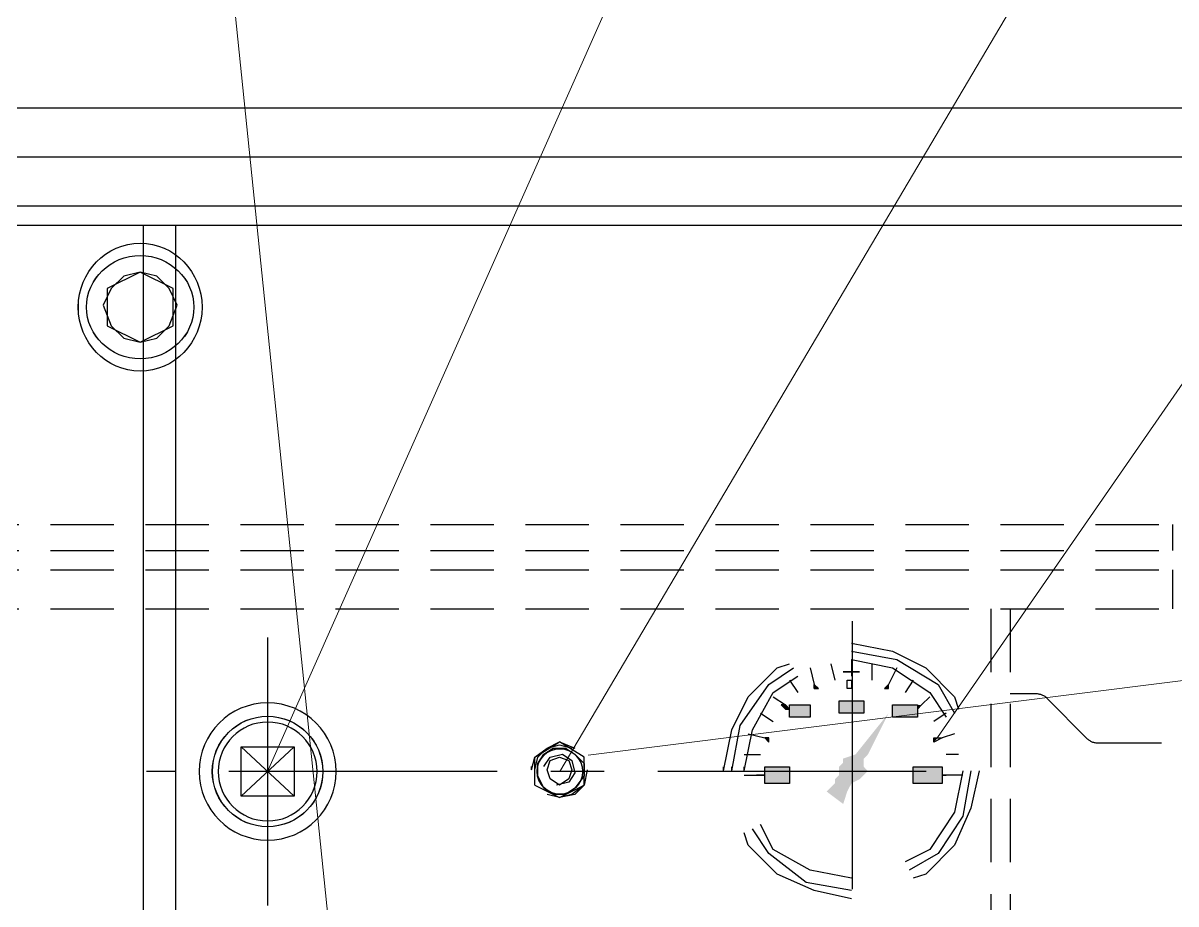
# Model space of a CAD drawing. Header units: millimetres. Extents: x 70841 to 133731, y -170061 to -164340.
# Drawn here: x 72871.4 to 73226.4, y -165728.5 to -165457.4 of the extents above; entities that cross this region are included whole.
import ezdxf

# ---------------------------------------------------------------- set-up
doc = ezdxf.new("R2010")
doc.units = ezdxf.units.MM
doc.header["$LTSCALE"] = 13
doc.linetypes.add('CENTERX2', pattern=[101.6, 63.5, -12.7, 12.7, -12.7])
doc.linetypes.add('DASHED', pattern=[0.75, 0.5, -0.25])
for name, color, linetype in [('1', 4, 'Continuous'), ('4虚线层', 6, 'DASHED'), ('粗实线', 4, 'Continuous')]:
    doc.layers.add(name, color=color, linetype=linetype)
doc.layers.add('标注、文本', color=3, linetype='Continuous', lineweight=25)
doc.layers.add('铁心', color=3, linetype='Continuous', lineweight=0)

# ---------------------------------------------------------------- blocks, each defined once
blk = doc.blocks.new('A$C611D0E0A')
at = {"layer": '粗实线', "lineweight": 30}
h = blk.add_hatch(color=256, dxfattribs=at)
h.dxf.hatch_style = 2
h.paths.add_polyline_path([(0.931, 2.201), (0.931, 2.159), (0.974, 2.159)])
h = blk.add_hatch(color=256, dxfattribs=at)
h.dxf.hatch_style = 2
h.paths.add_polyline_path([(1.693, 2.201), (1.651, 2.159), (1.693, 2.159)])
h = blk.add_hatch(color=256, dxfattribs=at)
h.dxf.hatch_style = 2
h.paths.add_polyline_path([(1.185, 1.905), (1.439, 1.905), (1.439, 2.032), (1.185, 2.032)])
h = blk.add_hatch(color=256, dxfattribs=at)
h.dxf.hatch_style = 2
h.paths.add_polyline_path([(0.593, 1.99), (0.635, 1.99), (0.635, 1.947)])
h = blk.add_hatch(color=256, dxfattribs=at)
h.dxf.hatch_style = 2
h.paths.add_polyline_path([(0.635, 1.863), (0.889, 1.863), (0.889, 1.99), (0.635, 1.99)])
h = blk.add_hatch(color=256, dxfattribs=at)
h.dxf.hatch_style = 2
h.paths.add_polyline_path([(0.931, 1.905), (1.143, 1.482), (1.27, 1.482)])
h = blk.add_hatch(color=256, dxfattribs=at)
h.dxf.hatch_style = 2
h.paths.add_polyline_path([(1.736, 1.863), (1.947, 1.863), (1.947, 1.99), (1.736, 1.99)])
h = blk.add_hatch(color=256, dxfattribs=at)
h.dxf.hatch_style = 2
h.paths.add_polyline_path([(1.99, 1.99), (1.947, 1.947), (1.99, 1.947)])
h = blk.add_hatch(color=256, dxfattribs=at)
h.dxf.hatch_style = 2
h.paths.add_polyline_path([(1.99, 1.99), (2.032, 1.99), (1.99, 1.947)])
h = blk.add_hatch(color=256, dxfattribs=at)
h.dxf.hatch_style = 2
h.paths.add_polyline_path([(0.423, 1.651), (0.466, 1.651), (0.466, 1.609)])
h = blk.add_hatch(color=256, dxfattribs=at)
h.dxf.hatch_style = 2
h.paths.add_polyline_path([(2.159, 1.651), (2.201, 1.651), (2.159, 1.609)])
h = blk.add_hatch(color=256, dxfattribs=at)
h.dxf.hatch_style = 2
h.paths.add_polyline_path([(1.143, 1.482), (1.185, 1.439), (1.397, 1.439)])
h = blk.add_hatch(color=256, dxfattribs=at)
h.dxf.hatch_style = 2
h.paths.add_polyline_path([(1.143, 1.482), (1.27, 1.482), (1.397, 1.439)])
h = blk.add_hatch(color=256, dxfattribs=at)
h.dxf.hatch_style = 2
h.paths.add_polyline_path([(1.185, 1.439), (1.185, 1.397), (1.397, 1.397)])
h = blk.add_hatch(color=256, dxfattribs=at)
h.dxf.hatch_style = 2
h.paths.add_polyline_path([(1.185, 1.439), (1.397, 1.439), (1.397, 1.397)])
h = blk.add_hatch(color=256, dxfattribs=at)
h.dxf.hatch_style = 2
h.paths.add_polyline_path([(0.381, 1.185), (0.677, 1.185), (0.677, 1.355), (0.381, 1.355)])
h = blk.add_hatch(color=256, dxfattribs=at)
h.dxf.hatch_style = 2
h.paths.add_polyline_path([(1.185, 1.355), (1.143, 1.312), (1.439, 1.312)])
h = blk.add_hatch(color=256, dxfattribs=at)
h.dxf.hatch_style = 2
h.paths.add_polyline_path([(1.143, 1.312), (1.185, 1.27), (1.439, 1.27)])
h = blk.add_hatch(color=256, dxfattribs=at)
h.dxf.hatch_style = 2
h.paths.add_polyline_path([(1.143, 1.312), (1.439, 1.312), (1.439, 1.27)])
h = blk.add_hatch(color=256, dxfattribs=at)
h.dxf.hatch_style = 2
h.paths.add_polyline_path([(1.185, 1.397), (1.185, 1.355), (1.439, 1.355)])
h = blk.add_hatch(color=256, dxfattribs=at)
h.dxf.hatch_style = 2
h.paths.add_polyline_path([(1.185, 1.397), (1.397, 1.397), (1.439, 1.355)])
h = blk.add_hatch(color=256, dxfattribs=at)
h.dxf.hatch_style = 2
h.paths.add_polyline_path([(1.185, 1.355), (1.439, 1.355), (1.439, 1.312)])
h = blk.add_hatch(color=256, dxfattribs=at)
h.dxf.hatch_style = 2
h.paths.add_polyline_path([(1.947, 1.185), (2.201, 1.185), (2.201, 1.355), (1.947, 1.355)])
h = blk.add_hatch(color=256, dxfattribs=at)
h.dxf.hatch_style = 2
h.paths.add_polyline_path([(1.185, 1.27), (1.228, 1.228), (1.482, 1.228)])
h = blk.add_hatch(color=256, dxfattribs=at)
h.dxf.hatch_style = 2
h.paths.add_polyline_path([(1.185, 1.27), (1.439, 1.27), (1.482, 1.228)])
h = blk.add_hatch(color=256, dxfattribs=at)
h.dxf.hatch_style = 2
h.paths.add_polyline_path([(1.228, 1.228), (1.312, 1.185), (1.482, 1.185)])
h = blk.add_hatch(color=256, dxfattribs=at)
h.dxf.hatch_style = 2
h.paths.add_polyline_path([(1.228, 1.228), (1.482, 1.228), (1.482, 1.185)])
h = blk.add_hatch(color=256, dxfattribs=at)
h.dxf.hatch_style = 2
h.paths.add_polyline_path([(1.312, 1.185), (1.355, 1.101), (1.566, 1.101)])
h = blk.add_hatch(color=256, dxfattribs=at)
h.dxf.hatch_style = 2
h.paths.add_polyline_path([(1.312, 1.185), (1.482, 1.185), (1.566, 1.101)])
h = blk.add_hatch(color=256, dxfattribs=at)
h.dxf.hatch_style = 2
h.paths.add_polyline_path([(1.355, 1.101), (1.566, 1.101), (1.397, 0.974)])
for points in [[(1.312, 2.625), (0.889, 2.54), (0.55, 2.371), (0.254, 2.074), (0.212, 1.947)], [(1.312, 2.54), (0.847, 2.455), (0.423, 2.201), (0.254, 1.905)], [(1.312, 2.455), (0.889, 2.371), (0.508, 2.117), (0.339, 1.863)], [(2.54, 1.312), (2.455, 1.778), (2.159, 2.201), (1.905, 2.371)], [(2.625, 1.312), (2.54, 1.736), (2.371, 2.074), (2.074, 2.371), (1.947, 2.413)], [(2.413, 1.312), (2.328, 1.736), (2.117, 2.117), (1.863, 2.286)], [(0, 1.312), (0.085, 0.931), (0.254, 0.55), (0.55, 0.254), (0.677, 0.212)], [(0.085, 1.312), (0.169, 0.847), (0.423, 0.466), (0.72, 0.296)], [(0.169, 1.312), (0.254, 0.889), (0.508, 0.508), (0.762, 0.381)], [(2.54, 1.312), (2.54, 1.355)], [(2.625, 1.312), (2.625, 1.355)], [(1.312, 0.212), (1.736, 0.296), (2.117, 0.508), (2.244, 0.762)], [(1.312, 0.085), (1.778, 0.169), (2.159, 0.466), (2.328, 0.72)], [(1.312, 0), (1.693, 0.085), (2.074, 0.254), (2.371, 0.55), (2.413, 0.677)]]:
    blk.add_lwpolyline(points, dxfattribs=at)
for points in [[(1.397, 2.328), (1.228, 2.328)], [(0.931, 2.201), (0.974, 2.159), (0.931, 2.159)], [(1.312, 2.244), (1.312, 2.201), (1.312, 2.159), (1.355, 2.159), (1.355, 2.201), (1.355, 2.244)], [(1.693, 2.201), (1.693, 2.159), (1.651, 2.159)], [(1.693, 2.201), (1.651, 2.159), (1.693, 2.159)], [(1.185, 1.905), (1.439, 1.905), (1.439, 2.032), (1.185, 2.032)], [(0.593, 1.99), (0.635, 1.947)], [(0.635, 1.863), (0.889, 1.863), (0.889, 1.99), (0.635, 1.99)], [(1.736, 1.863), (1.947, 1.863), (1.947, 1.99), (1.736, 1.99)], [(2.032, 1.99), (1.99, 1.947), (1.947, 1.947), (1.99, 1.99)], [(1.99, 1.99), (1.947, 1.947), (1.99, 1.947), (2.032, 1.99)], [(0.381, 1.651), (0.466, 1.609), (0.466, 1.651), (0.423, 1.651)], [(2.201, 1.651), (2.159, 1.609), (2.159, 1.651)], [(2.201, 1.651), (2.159, 1.609), (2.159, 1.651)], [(0.381, 1.185), (0.677, 1.185), (0.677, 1.355), (0.381, 1.355)], [(1.947, 1.185), (2.201, 1.185), (2.201, 1.355), (1.947, 1.355)], [(0.339, 1.27), (0.381, 1.27)], [(2.286, 1.27), (2.201, 1.27)], [(2.286, 1.27), (2.201, 1.27)]]:
    blk.add_lwpolyline(points, close=True, dxfattribs=at)
for points in [[(0.847, 2.371), (0.847, 2.371), (0.931, 2.201), (0.931, 2.201)], [(1.101, 2.413), (1.101, 2.413), (1.101, 2.244), (1.101, 2.244)], [(1.312, 2.455), (1.312, 2.455), (1.312, 2.286), (1.312, 2.286)], [(1.524, 2.413), (1.524, 2.413), (1.482, 2.244), (1.482, 2.244)], [(1.736, 2.371), (1.736, 2.371), (1.693, 2.201), (1.693, 2.201)], [(0.677, 2.244), (0.677, 2.244), (0.762, 2.117), (0.762, 2.117)], [(1.947, 2.244), (1.947, 2.244), (1.863, 2.117), (1.863, 2.117)], [(0.508, 2.074), (0.508, 2.074), (0.593, 1.99), (0.593, 1.99)], [(2.117, 2.074), (2.117, 2.074), (1.99, 1.99), (1.99, 1.99)], [(0.339, 1.905), (0.339, 1.905), (0.466, 1.82), (0.466, 1.82)], [(2.244, 1.905), (2.244, 1.905), (2.117, 1.82), (2.117, 1.82)], [(0.254, 1.693), (0.254, 1.693), (0.381, 1.651), (0.381, 1.651)], [(2.371, 1.693), (2.371, 1.693), (2.201, 1.651), (2.201, 1.651)], [(0.212, 1.482), (0.212, 1.482), (0.339, 1.482), (0.339, 1.482)], [(2.413, 1.482), (2.413, 1.482), (2.244, 1.482), (2.244, 1.482)], [(2.413, 1.312), (2.413, 1.312), (2.413, 1.355), (2.413, 1.355)], [(0.169, 1.27), (0.169, 1.27), (0.339, 1.27), (0.339, 1.27)], [(2.413, 1.27), (2.413, 1.27), (2.286, 1.27), (2.286, 1.27)]]:
    blk.add_open_spline(points, degree=3, dxfattribs=at)
blk = doc.blocks.new('A$C588303E3')
at = {"layer": '粗实线', "lineweight": 30}
for points in [[(0.63, 8.25), (5.71, 11.43)], [(11.43, 5.71), (10.79, 8.25), (8.25, 10.16), (5.71, 11.43), (2.54, 10.16)], [(10.79, 5.71), (10.16, 8.25), (8.25, 10.16), (5.71, 10.79), (3.17, 10.16)], [(10.79, 2.54), (10.79, 8.25), (5.71, 11.43)], [(8.89, 6.35), (7.62, 8.25), (5.08, 8.89), (3.17, 7.62), (2.54, 5.08), (3.81, 3.17), (6.35, 2.54)], [(0, 5.71), (0.63, 2.54), (2.54, 0.63), (5.71, 0), (8.25, 0.63)], [(0, 5.71), (0.63, 2.54), (3.17, 0.63), (5.71, 0), (8.25, 0.63)], [(10.79, 5.71), (10.79, 6.35)], [(10.79, 2.54), (5.71, 0), (0.63, 2.54)]]:
    blk.add_lwpolyline(points, dxfattribs=at)
for points in [[(8.89, 8.89), (6.98, 10.16), (4.44, 10.16), (2.54, 8.89), (0.63, 6.98), (0.63, 4.44), (2.54, 1.91), (4.44, 0.63), (6.98, 0.63), (8.89, 1.91), (10.16, 4.44), (10.16, 6.98)], [(8.25, 5.71), (7.62, 7.62), (5.71, 8.25), (3.81, 7.62), (3.17, 5.71), (3.81, 3.81), (5.71, 2.54), (7.62, 3.81)]]:
    blk.add_lwpolyline(points, close=True, dxfattribs=at)
for points in [[(0.63, 2.54), (0.63, 2.54), (0.63, 8.25), (0.63, 8.25)], [(11.43, 5.71), (11.43, 5.71), (11.43, 6.35), (11.43, 6.35)]]:
    blk.add_open_spline(points, degree=3, dxfattribs=at)
blk = doc.blocks.new('A$C74305C97')
at = {"layer": '粗实线', "lineweight": 30}
for p, q in [((0.506, 1.12), (1.141, 0.527)), ((0.506, 0.527), (1.141, 1.12))]:
    blk.add_line(p, q, dxfattribs=at)
for points in [[(1.141, 1.12), (0.506, 1.12), (0.506, 0.527)], [(1.141, 0.527), (1.141, 1.12)], [(0.506, 0.527), (1.141, 0.527)]]:
    blk.add_lwpolyline(points, dxfattribs=at)
for radius in [0.823, 0.593]:
    blk.add_circle((0.823, 0.823), radius, dxfattribs=at)
blk = doc.blocks.new('A$C3970166B')
at = {"layer": '标注、文本', "color": 4, "lineweight": 30}
for points in [[(20.32, 13.55), (18.63, 16.93), (16.09, 19.47), (12.7, 20.32), (9.31, 19.47), (6.77, 16.93), (5.08, 13.55), (6.77, 9.31), (9.31, 6.77), (12.7, 5.93), (16.09, 6.77), (18.63, 9.31)], [(19.47, 16.93), (12.7, 20.32), (5.93, 16.93), (5.93, 9.31), (12.7, 5.93), (19.47, 9.31)]]:
    blk.add_lwpolyline(points, close=True, dxfattribs=at)
for major_axis, ratio in [((0, 13.12), 0.967742), ((-11.01, 0), 0.961538)]:
    blk.add_ellipse((12.7, 13.12), major_axis=major_axis, ratio=ratio, start_param=0, end_param=6.283185, dxfattribs=at)

msp = doc.modelspace()

# ---------------------------------------------------------------- linework, layer by layer
at = {"layer": '1', "color": 1, "linetype": 'CENTERX2', "lineweight": -3, "ltscale": 0.1}
for p, q in [((73126.673, -165641.466), (73126.673, -165880.257)), ((72946.673, -165646.466), (72946.673, -165731.099)), ((73149.441, -165687.751), (72909.466, -165687.751))]:
    msp.add_line(p, q, dxfattribs=at)
at = {"layer": '4虚线层', "ltscale": 3}
for p, q in [((72353.395, -165611.718), (73225.395, -165611.718)), ((73225.395, -165619.718), (73225.395, -165611.718)), ((72353.395, -165619.718), (73225.395, -165619.718)), ((72353.395, -165625.718), (73225.395, -165625.718)), ((73225.395, -165637.718), (73225.395, -165625.718)), ((72353.395, -165637.718), (73225.395, -165637.718)), ((73169.395, -165637.718), (73169.395, -165851.322)), ((73175.395, -165637.718), (73175.395, -165854.787)), ((73183.307, -165663.861), (73175.395, -165663.861)), ((73198.869, -165677.493), (73186.863, -165665.346)), ((73202.425, -165678.978), (73227.395, -165678.978))]:
    msp.add_line(p, q, dxfattribs=at)
for centre, start, end in [((73183.307, -165668.861), 44.66809, 90), ((73202.425, -165673.978), 224.66809, 270)]:
    msp.add_arc(centre, 5, start, end, dxfattribs=at)
at = {"layer": '标注、文本'}
for p, q in [((72908.395, -165519.614), (72908.395, -166927.642)), ((72918.395, -165519.614), (72918.395, -166927.642))]:
    msp.add_line(p, q, dxfattribs=at)
at = {"layer": '标注、文本', "color": 4, "lineweight": 30}
for points in [[(72918.912, -165544.191), (72916.372, -165539.111), (72912.562, -165535.301), (72907.482, -165534.031), (72902.402, -165535.301), (72898.592, -165539.111), (72896.052, -165544.191), (72898.592, -165550.541), (72902.402, -165554.351), (72907.482, -165555.621), (72912.562, -165554.351), (72916.372, -165550.541)], [(72917.642, -165539.111), (72907.482, -165534.031), (72897.322, -165539.111), (72897.322, -165550.541), (72907.482, -165555.621), (72917.642, -165550.541)]]:
    msp.add_lwpolyline(points, close=True, dxfattribs=at)
for major_axis, ratio in [((0, 19.685), 0.967742), ((-16.51, 0), 0.961538)]:
    msp.add_ellipse((72907.482, -165544.826), major_axis=major_axis, ratio=ratio, start_param=0, end_param=6.283185, dxfattribs=at)
at = {"layer": '粗实线', "lineweight": 30}
for p, q in [((73464.395, -165483.614), (72179.395, -165483.614)), ((73464.395, -165498.614), (72179.395, -165498.614)), ((72179.395, -165513.614), (73464.395, -165513.614)), ((72179.395, -165519.614), (73464.395, -165519.614))]:
    msp.add_line(p, q, dxfattribs=at)
for centre, radius in [((72946.673, -165687.751), 17), ((72946.718, -165687.751), 17), ((73036.673, -165687.751), 7), ((73036.718, -165687.751), 7)]:
    msp.add_circle(centre, radius, dxfattribs=at)
at = {"layer": '铁心'}
for points in [[(72986.102, -165934.956), (72920.304, -165294.344), (72920.304, -165294.344)], [(72946.718, -165687.751), (73120.435, -165296.446), (73120.435, -165296.446)], [(73036.673, -165687.751), (73268.107, -165296.446), (73268.107, -165296.446)], [(73152.997, -165677.313), (73417.658, -165294.94), (73417.658, -165294.94)], [(73045.373, -165682.739), (73831.328, -165584.157), (73831.328, -165584.157)]]:
    msp.add_lwpolyline(points, dxfattribs=at)

# ---------------------------------------------------------------- block references
at = {"layer": '标注、文本'}
for name, p, xscale, yscale, zscale in [('A$C3970166B', (72888.432, -165564.511), 1.5, 1.5, 1.5), ('A$C611D0E0A', (73165.837, -165726.962), -30, 30, 30), ('A$C74305C97', (72967.836, -165708.869), -25.64999999999418, 25.64999999999418, 25.65), ('A$C588303E3', (73045.141, -165695.766), -1.5, 1.5, 1.5)]:
    msp.add_blockref(name, p, dxfattribs=dict(at, xscale=xscale, yscale=yscale, zscale=zscale))

doc.saveas('drawing.dxf')
